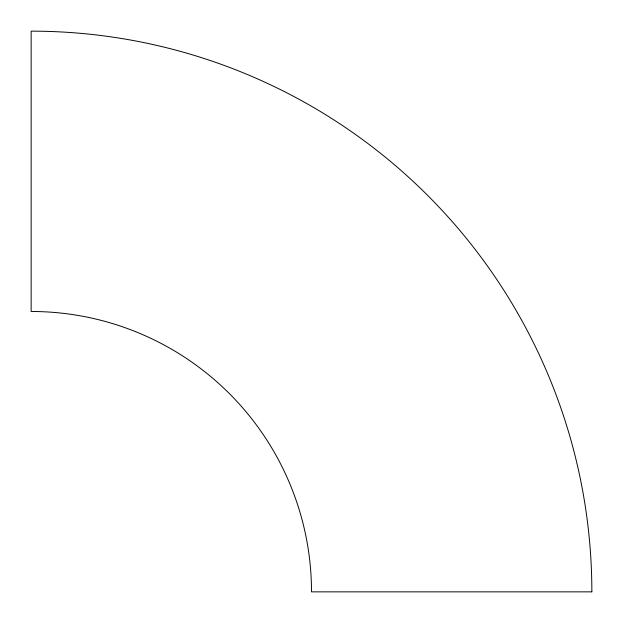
<?xml version="1.0" encoding="UTF-8"?>
<svg xmlns="http://www.w3.org/2000/svg" width="623" height="623" viewBox="0 0 623 623"><rect width="100%" height="100%" fill="white"/><g stroke="black" fill="none" stroke-linecap="round" stroke-linejoin="round"><path stroke-width="0.93" d="M591.85 591.85L311.5 591.85A280.366 280.366 0 0 0 31.15 311.484L31.15 31.15A560.7 560.7 0 0 1 591.85 591.85"/></g></svg>
